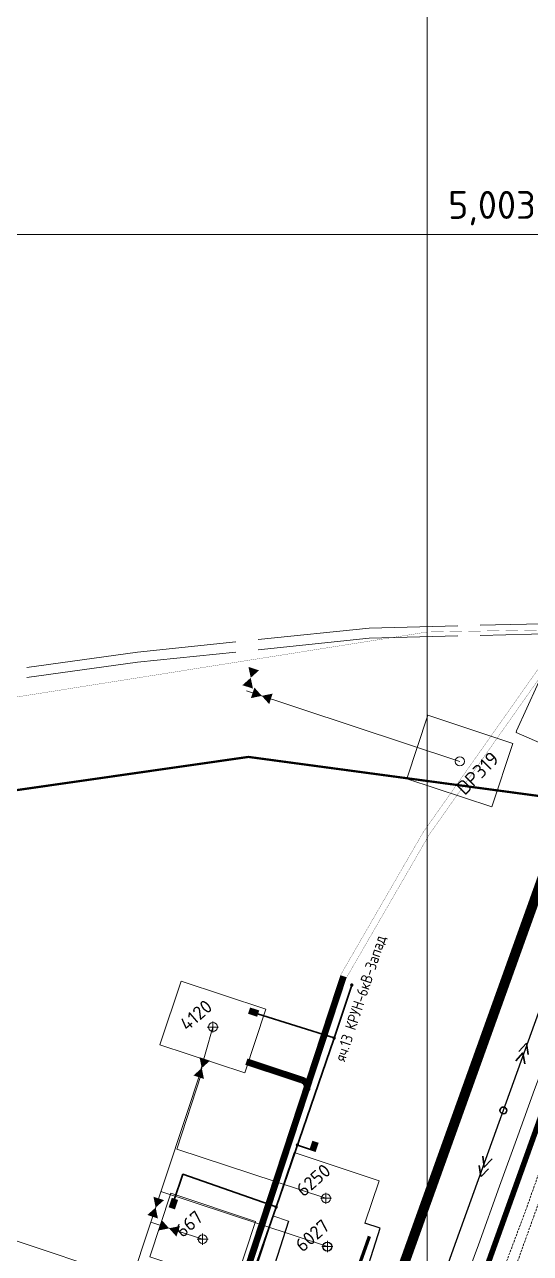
# Model space of a CAD drawing. Header units: millimetres. Extents: x 519 to 9564855, y -810 to 5021775.
# Drawn here: x 9522640 to 9523093, y 5002087 to 5003188 of the extents above; entities that cross this region are included whole.
import ezdxf

# ---------------------------------------------------------------- set-up
doc = ezdxf.new("R2010")
doc.units = ezdxf.units.MM
doc.header["$LTSCALE"] = 2
doc.header["$MEASUREMENT"] = 0
doc.header["$PDMODE"] = 2
doc.header["$PDSIZE"] = 5
for name, pattern in [('92051501$0$DASHED', [0.75, 0.5, -0.25]), ('92051501$0$GROUND1', [60, 50, -10]), ('92051501$0$GROUND2', [35, 25, -10]), ('DASHED2', [9.525, 6.35, -3.175]), ('Podzemka', [5, 2, -1, 2])]:
    doc.linetypes.add(name, pattern=pattern)
for name, color, linetype in [('AL_PIP_CRUDE OIL', 210, 'Continuous'), ('Existing roads', 41, 'Continuous'), ('GRID_PULKOVO', 7, 'Continuous'), ('OilColl&Flowlines', 3, 'Continuous'), ('ROAD_ASF', 9, 'Continuous'), ('ROAD_FIELD', 255, '92051501$0$GROUND2'), ('ROAD_GROUND', 9, 'Continuous'), ('МГ-земельный участок', 7, 'Continuous'), ('Скважины 2017г', 221, 'Continuous'), ('Скважины на 2025 год _ОСМОТР', 5, 'Continuous'), ('Эл.выс.', 1, 'Continuous')]:
    doc.layers.add(name, color=color, linetype=linetype)
for name, color, linetype, lineweight in [('WELLS(drilled after 2000y)', 6, 'Continuous', 40), ('Водопровод', 5, 'Continuous', 30), ('Новый водовод', 5, 'g_122_vpr', 30), ('Оптиковолоконный кабель', 220, 'CAB6', 20), ('Скважины на 2022 год', 60, 'Continuous', 13), ('Электро', 1, 'Continuous', 30), ('Электроснаб', 1, 'Continuous', 18), ('Электроснабжене', 1, 'Continuous', 18)]:
    doc.layers.add(name, color=color, linetype=linetype, lineweight=lineweight)
doc.styles.add('92051501$0$STANDARD', font='simplex.shx')
doc.styles.add('Elect', font='isocpeur.ttf')
doc.styles.add('Line_GUGK', font='')
doc.styles.get("Standard").update_dxf_attribs({"font": 'isocpeur.ttf', "width": 0.5})
doc.styles.get('Line_GUGK').set_extended_font_data('Bm431', italic=True)
doc.linetypes.add('CAB', pattern='A,0.7,-0.43403,["K",Standard,S=0.9,R=0,X=-0.4,Y=-0.3],-0.8', length=1.93403)
doc.linetypes.add('CAB6', pattern='A,0.9,-0.9,["6",Standard,S=0.9,R=0,X=-0.8,Y=-0.4],11', length=12.8)
doc.linetypes.add('g_122_vpr', pattern='A,2,-2,3,-0.6,["Впр",Line_GUGK,S=2,R=0,X=0,Y=-1],-6.4,3,-2,8,-2,8,-2,6', length=45)
doc.linetypes.add('WTR_LINE', pattern='A,0.5,-0.2,["W",92051501$0$STANDARD,S=0.1,R=0,X=-0.1,Y=-0.05],-0.05', length=0.75)

msp = doc.modelspace()

# ---------------------------------------------------------------- hatches: boundary and pattern name
at = {"layer": 'Электро'}
for points in [[(9522841.5056, 5002307.54658), (9522839.64841, 5002301.93442), (9522847.83017, 5002299.22689), (9522849.68736, 5002304.83906)], [(9522894.59989, 5002179.95286), (9522900.21213, 5002178.09587), (9522902.91936, 5002186.27773), (9522897.30712, 5002188.13472)], [(9522776.89551, 5002134.89588), (9522771.28328, 5002136.75287), (9522768.57605, 5002128.57101), (9522774.18828, 5002126.71402)], [(9522776.97793, 5002135.12792), (9522771.36576, 5002136.98511), (9522768.65824, 5002128.80335), (9522774.2704, 5002126.94616)]]:
    msp.add_hatch(color=256, dxfattribs=at).paths.add_polyline_path(points)
at = {"layer": 'Электроснаб', "linetype": 'ByBlock', "lineweight": 0}
for points in [[(9522894.59989, 5002179.95286), (9522900.21213, 5002178.09587), (9522902.91936, 5002186.27773), (9522897.30712, 5002188.13472)], [(9522776.89551, 5002134.89588), (9522771.28328, 5002136.75287), (9522768.57605, 5002128.57101), (9522774.18828, 5002126.71402)], [(9522776.97793, 5002135.12792), (9522771.36576, 5002136.98511), (9522768.65824, 5002128.80335), (9522774.2704, 5002126.94616)]]:
    msp.add_hatch(color=1, dxfattribs=at).paths.add_polyline_path(points)
at = {"layer": 'Электроснабжене', "linetype": 'ByBlock', "lineweight": 0}
for points in [[(9522894.59989, 5002179.95286), (9522900.21213, 5002178.09587), (9522902.91936, 5002186.27773), (9522897.30712, 5002188.13472)], [(9522776.89551, 5002134.89588), (9522771.28328, 5002136.75287), (9522768.57605, 5002128.57101), (9522774.18828, 5002126.71402)], [(9522776.97793, 5002135.12792), (9522771.36576, 5002136.98511), (9522768.65824, 5002128.80335), (9522774.2704, 5002126.94616)]]:
    msp.add_hatch(color=1, dxfattribs=at).paths.add_polyline_path(points)

# ---------------------------------------------------------------- linework, layer by layer
at = {"layer": 'AL_PIP_CRUDE OIL', "lineweight": 60, "const_width": 5}
msp.add_lwpolyline([(9523408.96955, 5008589.07215), (9522866.96955, 5008436.07215), (9522326.96955, 5007087.07215), (9522313.96594, 5006750.08943), (9522363.50455, 5006330.19015), (9523532.73502, 5003851.53167), (9523509.9659, 5003501.17422), (9523544.63322, 5003488.85485), (9523203.95221, 5002551.92724), (9523207.94138, 5002504.46778), (9521587.24018, 4997999.63007), (9523708.12981, 4995731.08727), (9526814.15531, 4995451.17542), (9528489.4409, 4995215.37355), (9528594.43514, 4995358.95224), (9530593.64001, 4995059.64331), (9530879.24426, 4994914.43479), (9530977.35799, 4994842.68501), (9531002.94658, 4994841.81396), (9531002.94658, 4994841.81396), (9531002.94648, 4994841.81391)], dxfattribs=at)
at = {"layer": 'Existing roads', "linetype": 'ByBlock', "lineweight": 0, "const_width": 6, "flags": 128}
for points in [[(9522781.10905, 5002016.92933), (9522832.51197, 5002053.30862), (9522925.22907, 5002335.51409)], [(9522887.79296, 5002242.62621), (9522838.16825, 5002259.01649)]]:
    msp.add_lwpolyline(points, dxfattribs=at)
msp.add_lwpolyline([(9522887.79296, 5002242.62621, -0.4253931863), (9522892.27955, 5002233.96842, 8.9539651894)], format="xyb", dxfattribs=at)
at = {"layer": 'GRID_PULKOVO', "lineweight": 0}
for p, q in [((9523000, 5011000), (9523000, 4992000)), ((9519000, 5003000), (9533000, 5003000))]:
    msp.add_line(p, q, dxfattribs=at)
at = {"layer": 'OilColl&Flowlines', "color": 3, "lineweight": 0}
for p, q in [((9523029.39839, 5002528.00381), (9522838.26451, 5002591.2388, 0)), ((9522808.2, 5002290), (9522795.7287, 5002245.70736))]:
    msp.add_line(p, q, dxfattribs=at)
at = {"layer": 'OilColl&Flowlines', "linetype": 'ByBlock', "lineweight": 0}
for p, q in [((9522735.68302, 5002063.97731), (9522798.21503, 5002253.23231)), ((9522795.7287, 5002245.70736), (9522791.73891, 5002247.02564, 0)), ((9522910.7, 5002093.38), (9522761.66807, 5002142.62185)), ((9522532.29371, 5002131.48586), (9522735.68302, 5002063.97731)), ((9522799, 5002100), (9522752.64588, 5002115.31593))]:
    msp.add_line(p, q, dxfattribs=at)
at = {"layer": 'OilColl&Flowlines', "color": 3, "lineweight": 0}
for points in [[(9522840.07295, 5002612.60657, 0.00005), (9522849.50159, 5002609.48718, 0.00005), (9522842.08581, 5002602.88143, 0.00005)], [(9522834.67002, 5002596.27568, 0.00005), (9522842.08581, 5002602.88143, 0.00005), (9522844.09866, 5002593.1563, 0.00005)], [(9522845.40556, 5002594.10658, 0.00005), (9522852.01131, 5002586.69079, 0.00005), (9522842.28617, 5002584.67794, 0.00005)], [(9522861.73644, 5002588.70365, 0.00005), (9522858.61706, 5002579.27501, 0.00005), (9522852.01131, 5002586.69079, 0.00005)]]:
    msp.add_solid(points, dxfattribs=at)
at = {"layer": 'OilColl&Flowlines', "linetype": 'ByBlock', "lineweight": 0}
for points in [[(9522796.20106, 5002262.96285, 0.00005), (9522805.6297, 5002259.84346, 0.00005), (9522798.21391, 5002253.23771, 0.00005)], [(9522790.79812, 5002246.63196, 0.00005), (9522798.21391, 5002253.23771, 0.00005), (9522800.22676, 5002243.51258, 0.00005)], [(9522754.92422, 5002138.03727, 0.00005), (9522764.35286, 5002134.91789, 0.00005), (9522756.93707, 5002128.31214, 0.00005)], [(9522749.52129, 5002121.70639, 0.00005), (9522756.93707, 5002128.31214, 0.00005), (9522758.94993, 5002118.587, 0.00005)], [(9522762.35988, 5002117.13907, 0.00005), (9522768.96563, 5002109.72328, 0.00005), (9522759.2405, 5002107.71043, 0.00005)], [(9522778.69077, 5002111.73614, 0.00005), (9522775.57138, 5002102.30749, 0.00005), (9522768.96563, 5002109.72328, 0.00005)]]:
    msp.add_solid(points, dxfattribs=at)
at = {"layer": 'ROAD_ASF', "lineweight": 0}
for points in [[(9521737.23529, 4997056.36456), (9521526.30791, 4997406.20512), (9521491.42617, 4997522.40996), (9521494.64376, 4997784.54227), (9521557.42562, 4998123.62451), (9523181.91284, 5002651.278), (9523567.30412, 5002471.17809), (9525869.16882, 5001381.54446), (9525963.92258, 5001333.47903), (9526128.60686, 5001261.79325), (9526517.55757, 5001074.97311), (9527241.30336, 5000725.10977), (9527302.0959, 5000699.32947), (9527474.32311, 5000617.56906), (9528116.89056, 5000310.63684)], [(9521742.137, 4997059.855), (9521531.837, 4997408.655), (9521497.437, 4997523.255), (9521500.637, 4997783.955), (9521563.237, 4998122.055), (9523185.337, 5002643.055), (9523564.737, 5002465.755), (9525866.52759, 5001376.15646), (9525961.36584, 5001328.04817), (9526126.10975, 5001256.33643), (9526514.94624, 5001069.57117), (9527238.82495, 5000719.64358), (9527299.637, 5000693.855), (9527471.737, 5000612.155), (9528114.237, 5000305.255)]]:
    msp.add_lwpolyline(points, dxfattribs=at)
at = {"layer": 'ROAD_FIELD', "color": 8, "linetype": '92051501$0$GROUND1', "lineweight": 0}
for points in [[(9523172.02657, 5002659.81564), (9523147.49871, 5002652.35072), (9522948.137, 5002647.455), (9522740.737, 5002625.755), (9522524.537, 5002596.155), (9522335.137, 5002565.055), (9522246.637, 5002539.855), (9522138.237, 5002520.455), (9522044.337, 5002506.955), (9521925.037, 5002486.155), (9521825.237, 5002480.255), (9521717.01278, 5002456.10973), (9521576.99966, 5002432.0824), (9521489.31458, 5002422.18878), (9521363.44411, 5002388.26777), (9521094.437, 5002414.455), (9520983.237, 5002431.455), (9520828.637, 5002459.255), (9520474.00266, 5002591.97088)], [(9523182.92366, 5002654.13212), (9523147.49871, 5002643.35072), (9522948.137, 5002638.455), (9522740.737, 5002616.755), (9522524.537, 5002587.155), (9522335.137, 5002556.055), (9522246.637, 5002530.855), (9522138.237, 5002511.455), (9522044.337, 5002497.955), (9521925.037, 5002477.155), (9521825.237, 5002471.255), (9521717.01278, 5002447.10973), (9521576.99966, 5002423.0824), (9521489.31458, 5002413.18878), (9521363.44411, 5002379.26777), (9521094.437, 5002405.455), (9520983.237, 5002422.455), (9520828.637, 5002450.255), (9520471.61728, 5002582.13566)]]:
    msp.add_lwpolyline(points, dxfattribs=at)
at = {"layer": 'ROAD_FIELD', "linetype": '92051501$0$GROUND1', "lineweight": -2, "ltscale": 0.5, "const_width": 0.2}
for points in [[(9522922.47953, 5002336.457), (9522996.54756, 5002464.48899), (9523117.65382, 5002636.39319), (9523126.06539, 5002643.12392)], [(9522928.03268, 5002334.55641), (9523002.1007, 5002462.58839), (9523122.62523, 5002633.79099), (9523133.36832, 5002642.89213)]]:
    msp.add_lwpolyline(points, dxfattribs=at)
at = {"layer": 'ROAD_GROUND', "color": 8, "lineweight": 0, "const_width": 9}
msp.add_lwpolyline([(9521739.68614, 4997058.10978), (9521529.07245, 4997407.43006), (9521494.43159, 4997522.83248), (9521497.64038, 4997784.24863), (9521560.33131, 4998122.83976), (9523183.62492, 5002647.1665), (9523566.02728, 5002468.46336), (9525867.84821, 5001378.85046), (9525962.64421, 5001330.7636), (9526127.3583, 5001259.06484), (9526516.25529, 5001072.2705), (9527240.06415, 5000722.37668), (9527300.86645, 5000696.59224), (9527473.0333, 5000614.86048), (9528115.56378, 5000307.94592)], dxfattribs=at)
at = {"layer": 'WELLS(drilled after 2000y)', "color": 7, "lineweight": 0}
msp.add_lwpolyline([(9522982.00118, 5002512.28205), (9523057.9817, 5002487.14147), (9523076.83714, 5002544.12687), (9523000.85661, 5002569.26745)], close=True, dxfattribs=at)
at = {"layer": 'WELLS(drilled after 2000y)', "color": 0, "linetype": 'ByBlock', "lineweight": 0}
for points in [[(9522760.78202, 5002274.07759), (9522836.76255, 5002248.93701), (9522855.61798, 5002305.92241), (9522779.63745, 5002331.06299)], [(9522751.58202, 5002084.07759), (9522827.56254, 5002058.93701), (9522846.41798, 5002115.92241), (9522770.43745, 5002141.06299)]]:
    msp.add_lwpolyline(points, close=True, dxfattribs=at)
at = {"layer": 'WELLS(drilled after 2000y)', "color": 7, "lineweight": 0}
msp.add_circle((9523029.39839, 5002528.00381), 4.0951, dxfattribs=at)
at = {"layer": 'WELLS(drilled after 2000y)', "color": 0, "linetype": 'ByBlock', "lineweight": 0}
for centre in [(9522808.2, 5002290), (9522799, 5002100)]:
    msp.add_circle(centre, 4, dxfattribs=at)
at = {"layer": 'WELLS(drilled after 2000y)', "color": 0, "linetype": 'ByBlock', "lineweight": 0, "ltscale": 80}
for p in [(9522808.2, 5002290), (9522799, 5002100)]:
    msp.add_point(p, dxfattribs=at)
at = {"layer": 'Водопровод', "linetype": 'Podzemka', "lineweight": 0, "ltscale": 0.5}
for points in [[(9523062.87913, 5002057.75748), (9523088.31621, 5002125.67438), (9523148.97498, 5002296.67877), (9523190.61222, 5002411.6253), (9523253.40219, 5002588.38643), (9523286.37196, 5002683.07407), (9523352.30946, 5002869.08264), (9523382.87006, 5002955.74483), (9523410.77391, 5003035.39457), (9523450.10363, 5003139.91385), (9523492.99585, 5003259.63005)], [(9523287.57403, 5002560.18314), (9523267.74785, 5002519.19376), (9523213.7992, 5002448.85055), (9522925.75003, 5001648.31239), (9522804.67134, 5001309.53515), (9522681.72707, 5000970.89784), (9522622.59147, 5000807.85975), (9522513.00737, 5000504.47537), (9522403.94187, 5000200.85612), (9522254.80091, 4999779.05222), (9522178.51673, 4999560.22213), (9522137.14645, 4999446.58254), (9522097.24809, 4999335.61045), (9521983.01089, 4999027.64625), (9521905.71837, 4998818.33445), (9521836.21669, 4998606.06054), (9521625.75636, 4998013.62134), (9521655.21382, 4997975.84167), (9521809.05861, 4997801.17492), (9522321.28486, 4997251.24444)]]:
    msp.add_lwpolyline(points, dxfattribs=at)
at = {"layer": 'МГ-земельный участок', "color": 0, "linetype": 'DASHED2', "lineweight": 25, "ltscale": 5, "const_width": 2}
msp.add_lwpolyline([(9522167.80801, 4999999.48247), (9521654, 5002362), (9522840, 5002532), (9525642, 5002155), (9528521, 5002235), (9531281, 5003464), (9533105, 5001043), (9546614, 4998215), (9544978, 4995525), (9543652, 4996420), (9539605, 4995735), (9529554.6705, 4998798.09585), (9529554.71722, 4998845.23995), (9529525.402, 4998845.269), (9529525.36994, 4998882.97318), (9529309.91997, 4998882.84552), (9526935, 5000017), (9526935, 4999132), (9522906, 5001105), (9522683.367, 5000265.06642), (9522496, 5000315)], close=True, dxfattribs=at)
at = {"layer": 'Новый водовод', "color": 5, "linetype": 'WTR_LINE', "lineweight": 0, "ltscale": 40, "const_width": 3}
msp.add_lwpolyline([(9522948.4, 5002102.54), (9522579.30404, 5001066.25219), (9522803.12057, 5000994.80708), (9522756.95, 5000871.24), (9524314.11, 5000356)], dxfattribs=at)
at = {"layer": 'Оптиковолоконный кабель', "color": 6, "linetype": 'CAB', "lineweight": 0, "elevation": -25.9952}
msp.add_lwpolyline([(9523126.46337, 5002656.87136), (9523080.0991, 5002555.3873), (9523079.82995, 5002553.73962), (9523117.41206, 5002537.55027), (9523162.8655, 5002519.9669), (9523194.7701, 5002505.9079), (9523187.1906, 5002484.02058), (9523176.18527, 5002453.97276), (9523166.5355, 5002427.6619), (9523148.82237, 5002379.60602), (9523134.58079, 5002339.30544), (9523109.01372, 5002267.73923), (9523096.37642, 5002234.02947), (9523081.44625, 5002192.64509), (9523064.96213, 5002147.57619), (9523046.18123, 5002094.81466), (9523034.4661, 5002063.5379)], dxfattribs=at)
at = {"layer": 'Скважины 2017г', "color": 3, "linetype": 'ByBlock', "lineweight": 0, "ltscale": 2}
msp.add_lwpolyline([(9522909.5, 5002136.6), (9522775.81262, 5002180.77184), (9522797.69691, 5002247.54269), (9522796.49857, 5002248.0374)], dxfattribs=at)
at = {"layer": 'Скважины 2017г', "color": 0, "linetype": 'ByBlock', "lineweight": 0}
for points in [[(9522875.98758, 5002116.19098), (9522862.01416, 5002120.88112), (9522881.11384, 5002177.78512), (9522956.98584, 5002152.31888)], [(9522956.98584, 5002152.31888), (9522944.18922, 5002114.1937)]]:
    msp.add_lwpolyline(points, dxfattribs=at)
msp.add_circle((9522909.5, 5002136.6), 4, dxfattribs=at)
msp.add_point((9522909.5, 5002136.6), dxfattribs=at)
at = {"layer": 'Скважины на 2022 год', "color": 0, "linetype": '92051501$0$DASHED', "lineweight": 0, "ltscale": 50, "const_width": 0.2}
msp.add_lwpolyline([(9520016.96226, 5002289.3804), (9520036.17221, 5002174.50398), (9523000, 5002643.88136), (9523183.62492, 5002647.1665)], dxfattribs=at)
at = {"layer": 'Скважины на 2025 год _ОСМОТР', "color": 0, "linetype": 'ByBlock', "lineweight": -2, "ltscale": 50}
msp.add_lwpolyline([(9522875.98758, 5002116.19098), (9522863.47913, 5002076.94257), (9522939.70178, 5002052.65044), (9522957.92087, 5002109.81743), (9522944.18922, 5002114.1937)], dxfattribs=at)
at = {"layer": 'Скважины на 2025 год _ОСМОТР', "color": 0, "linetype": 'ByBlock', "lineweight": -2}
msp.add_circle((9522910.7, 5002093.38), 4, dxfattribs=at)
at = {"layer": 'Скважины на 2025 год _ОСМОТР', "color": 6, "linetype": 'ByBlock', "lineweight": 0}
msp.add_point((9522910.7, 5002093.38), dxfattribs=at)
at = {"layer": 'Эл.выс.', "elevation": -24.6849}
msp.add_lwpolyline([(9521604.86126, 4998117.72308), (9521684.1909, 4998339.2676), (9521763.547, 4998559.9369), (9521843.223, 4998780.9793), (9521922.7179, 4999002.1354), (9522001.974, 4999222.9619), (9522081.8249, 4999444.4028), (9522161.2728, 4999665.769), (9522240.6849, 4999886.6267), (9522310.5842, 5000110.2282), (9522390.0936, 5000330.2422), (9522469.9361, 5000551.4153), (9522549.5334, 5000772.2927), (9522629.2933, 5000992.4476), (9522707.1939, 5001211.0738), (9522788.0615, 5001434.5367), (9522869.326, 5001661.0385), (9522948.8991, 5001882.0749), (9523026.2995, 5002098.9255), (9523106.7052, 5002321.5763), (9523185.8638, 5002540.6309), (9523265.9766, 5002762.2719), (9523345.6545, 5002983.7411), (9523424.7203, 5003203.229)], dxfattribs=at)
at = {"layer": 'Электро', "ltscale": 0.5}
for p, q in [((9522932.6051, 5002327.66425, -0.00002), (9522916.43451, 5002279.1487, -0.00001)), ((9522916.78994, 5002280.21506, -0.00001), (9522848.20873, 5002301.82109, -0.00005)), ((9522864.86825, 5002128.79352, -0.00006), (9522916.43451, 5002279.1487, -0.00001)), ((9522883.90771, 5002184.30814, 0), (9522894.849, 5002180.7531, 0)), ((9522773.33795, 5002134.40155, 0), (9522781.17671, 5002158.09496, 0)), ((9522781.17671, 5002158.09496, 0), (9522864.94083, 5002129.00248, -0.00006)), ((9522821.32127, 5002003.63828, -0.00001), (9522864.86825, 5002128.79352, -0.00006))]:
    msp.add_line(p, q, dxfattribs=at)
at = {"layer": 'Электро'}
for p, q in [((9523089.14353, 5002275.4435, -24.6849), (9523082.12352, 5002268.25704, -24.6849)), ((9523090.46663, 5002265.37368, -24.6849), (9523089.14353, 5002275.4435, -24.6849)), ((9523079.4767, 5002259.82624, -24.6849), (9523085.93751, 5002266.93894, -24.6849)), ((9523085.93751, 5002266.93894, -24.6849), (9523087.58142, 5002257.02526, -24.6849)), ((9523051.04994, 5002164.44639, -24.6849), (9523049.96521, 5002174.43383, -24.6849)), ((9523050.72914, 5002164.29025, -24.6849), (9523058.47319, 5002172.02752, -24.6849)), ((9523048.16474, 5002156.09797, -24.6849), (9523046.7592, 5002165.92927, -24.6849)), ((9523048.40312, 5002156.01559, -24.6849), (9523055.1023, 5002163.0459, -24.6849))]:
    msp.add_line(p, q, dxfattribs=at)
at = {"layer": 'Электро', "ltscale": 50, "const_width": 1.5}
for points, elevation in [([(9522931.8918, 5002327.89601, 1), (9522933.31839, 5002327.43249, 1)], -0.00002), ([(9522916.07665, 5002280.44682, 1), (9522917.50323, 5002279.9833, 1)], -0.00001), ([(9522864.15496, 5002129.02529, 1), (9522865.58155, 5002128.56176, 1)], -0.00006)]:
    msp.add_lwpolyline(points, format="xyb", close=True, dxfattribs=dict(at, elevation=elevation))
at = {"layer": 'Электро', "const_width": 1.5, "elevation": -0.00004}
msp.add_lwpolyline([(9522883.23471, 5002184.65739, 1), (9522884.6613, 5002184.19386, 1)], format="xyb", close=True, dxfattribs=at)
at = {"layer": 'Электро'}
for start, end in [(1.53137391, 181.53137391), (181.53137391, 1.53137391)]:
    msp.add_arc((9523068.34676, 5002215.35825, -24.6849), 3, start, end, dxfattribs=at)
at = {"layer": 'Электроснаб', "color": 1, "linetype": 'ByBlock', "lineweight": 0, "ltscale": 0.5}
for p, q in [((9522864.86825, 5002128.79352, -0.00006), (9522916.43451, 5002279.1487, -0.00001)), ((9522883.90771, 5002184.30814, 0), (9522894.849, 5002180.7531, 0)), ((9522773.33795, 5002134.40155, 0), (9522781.17671, 5002158.09496, 0)), ((9522781.17671, 5002158.09496, 0), (9522864.94083, 5002129.00248, -0.00006))]:
    msp.add_line(p, q, dxfattribs=at)
at = {"layer": 'Электроснаб', "color": 1, "linetype": 'ByBlock', "lineweight": 0}
for p, q in [((9523089.14353, 5002275.4435, -24.6849), (9523082.12352, 5002268.25704, -24.6849)), ((9523090.46663, 5002265.37368, -24.6849), (9523089.14353, 5002275.4435, -24.6849)), ((9523079.4767, 5002259.82624, -24.6849), (9523085.93751, 5002266.93894, -24.6849)), ((9523085.93751, 5002266.93894, -24.6849), (9523087.58142, 5002257.02526, -24.6849)), ((9523051.04994, 5002164.44639, -24.6849), (9523049.96521, 5002174.43383, -24.6849)), ((9523050.72914, 5002164.29025, -24.6849), (9523058.47319, 5002172.02752, -24.6849)), ((9523048.16474, 5002156.09797, -24.6849), (9523046.7592, 5002165.92927, -24.6849)), ((9523048.40312, 5002156.01559, -24.6849), (9523055.1023, 5002163.0459, -24.6849))]:
    msp.add_line(p, q, dxfattribs=at)
at = {"layer": 'Электроснаб', "color": 1, "linetype": 'ByBlock', "lineweight": 0, "const_width": 1.5, "elevation": -0.00004}
msp.add_lwpolyline([(9522883.23471, 5002184.65739, 1), (9522884.6613, 5002184.19386, 1)], format="xyb", close=True, dxfattribs=at)
at = {"layer": 'Электроснаб', "color": 1, "lineweight": 0, "ltscale": 50, "const_width": 1.5, "elevation": -0.00006}
msp.add_lwpolyline([(9522864.15496, 5002129.02529, 1), (9522865.58155, 5002128.56176, 1)], format="xyb", close=True, dxfattribs=at)
at = {"layer": 'Электроснаб', "color": 1, "linetype": 'ByBlock', "lineweight": 0}
for start, end in [(1.53137391, 181.53137391), (181.53137391, 1.53137391)]:
    msp.add_arc((9523068.34676, 5002215.35825, -24.6849), 3, start, end, dxfattribs=at)
at = {"layer": 'Электроснабжене', "color": 1, "linetype": 'ByBlock', "lineweight": 0, "ltscale": 0.5}
for p, q in [((9522864.86825, 5002128.79352, -0.00006), (9522916.43451, 5002279.1487, -0.00001)), ((9522883.90771, 5002184.30814, 0), (9522894.849, 5002180.7531, 0)), ((9522773.33795, 5002134.40155, 0), (9522781.17671, 5002158.09496, 0)), ((9522781.17671, 5002158.09496, 0), (9522864.94083, 5002129.00248, -0.00006)), ((9522837.8908, 5002046.68449, -0.00002), (9522864.86825, 5002128.79352, -0.00006))]:
    msp.add_line(p, q, dxfattribs=at)
at = {"layer": 'Электроснабжене', "color": 1, "linetype": 'ByBlock', "lineweight": 0}
for p, q in [((9523089.14353, 5002275.4435, -24.6849), (9523082.12352, 5002268.25704, -24.6849)), ((9523090.46663, 5002265.37368, -24.6849), (9523089.14353, 5002275.4435, -24.6849)), ((9523079.4767, 5002259.82624, -24.6849), (9523085.93751, 5002266.93894, -24.6849)), ((9523085.93751, 5002266.93894, -24.6849), (9523087.58142, 5002257.02526, -24.6849)), ((9523051.04994, 5002164.44639, -24.6849), (9523049.96521, 5002174.43383, -24.6849)), ((9523050.72914, 5002164.29025, -24.6849), (9523058.47319, 5002172.02752, -24.6849)), ((9523048.16474, 5002156.09797, -24.6849), (9523046.7592, 5002165.92927, -24.6849)), ((9523048.40312, 5002156.01559, -24.6849), (9523055.1023, 5002163.0459, -24.6849))]:
    msp.add_line(p, q, dxfattribs=at)
at = {"layer": 'Электроснабжене', "color": 1, "linetype": 'ByBlock', "lineweight": 0, "const_width": 1.5, "elevation": -0.00004}
msp.add_lwpolyline([(9522883.23471, 5002184.65739, 1), (9522884.6613, 5002184.19386, 1)], format="xyb", close=True, dxfattribs=at)
at = {"layer": 'Электроснабжене', "color": 1, "lineweight": 0, "ltscale": 50, "const_width": 1.5, "elevation": -0.00006}
msp.add_lwpolyline([(9522864.15496, 5002129.02529, 1), (9522865.58155, 5002128.56176, 1)], format="xyb", close=True, dxfattribs=at)
at = {"layer": 'Электроснабжене', "color": 1, "linetype": 'ByBlock', "lineweight": 0}
for start, end in [(1.53137391, 181.53137391), (181.53137391, 1.53137391)]:
    msp.add_arc((9523068.34676, 5002215.35825, -24.6849), 3, start, end, dxfattribs=at)

# ---------------------------------------------------------------- texts
at = {"layer": 'GRID_PULKOVO', "lineweight": 0, "style": 'Elect'}
msp.add_text('5,003,000 ', height=25, rotation=0.00000003, dxfattribs=at).set_placement((9523018.75934, 5003013.96875))
at = {"layer": 'WELLS(drilled after 2000y)', "color": 0, "lineweight": 0, "style": 'Elect'}
msp.add_text('DP319', height=12.501563, rotation=45.31893965, dxfattribs=at).set_placement((9523033.7975, 5002496.90084))
at = {"layer": 'WELLS(drilled after 2000y)', "color": 0, "linetype": 'ByBlock', "lineweight": 0, "style": 'Elect'}
for s, p in [('4120', (9522785.10822, 5002285.79423)), ('667', (9522781.04468, 5002100.66942))]:
    msp.add_text(s, height=12, rotation=41, dxfattribs=at).set_placement(p)
at = {"layer": 'Скважины 2017г', "color": 0, "linetype": 'ByBlock', "lineweight": 0, "style": 'Elect'}
msp.add_text('6250', height=12, rotation=41, dxfattribs=at).set_placement((9522889.37812, 5002137.18923))
at = {"layer": 'Скважины на 2025 год _ОСМОТР', "color": 0, "linetype": 'ByBlock', "lineweight": 40, "style": 'Elect'}
msp.add_text('6027', height=12, rotation=41, dxfattribs=at).set_placement((9522888.51953, 5002087.71337))
at = {"layer": 'Электро', "width": 0.85}
msp.add_text('яч.13 КРУН-6кВ-Запад', height=10, rotation=71.66915052, dxfattribs=at).set_placement((9522926.44781, 5002258.36693, -0.00006))

doc.saveas('drawing.dxf')
